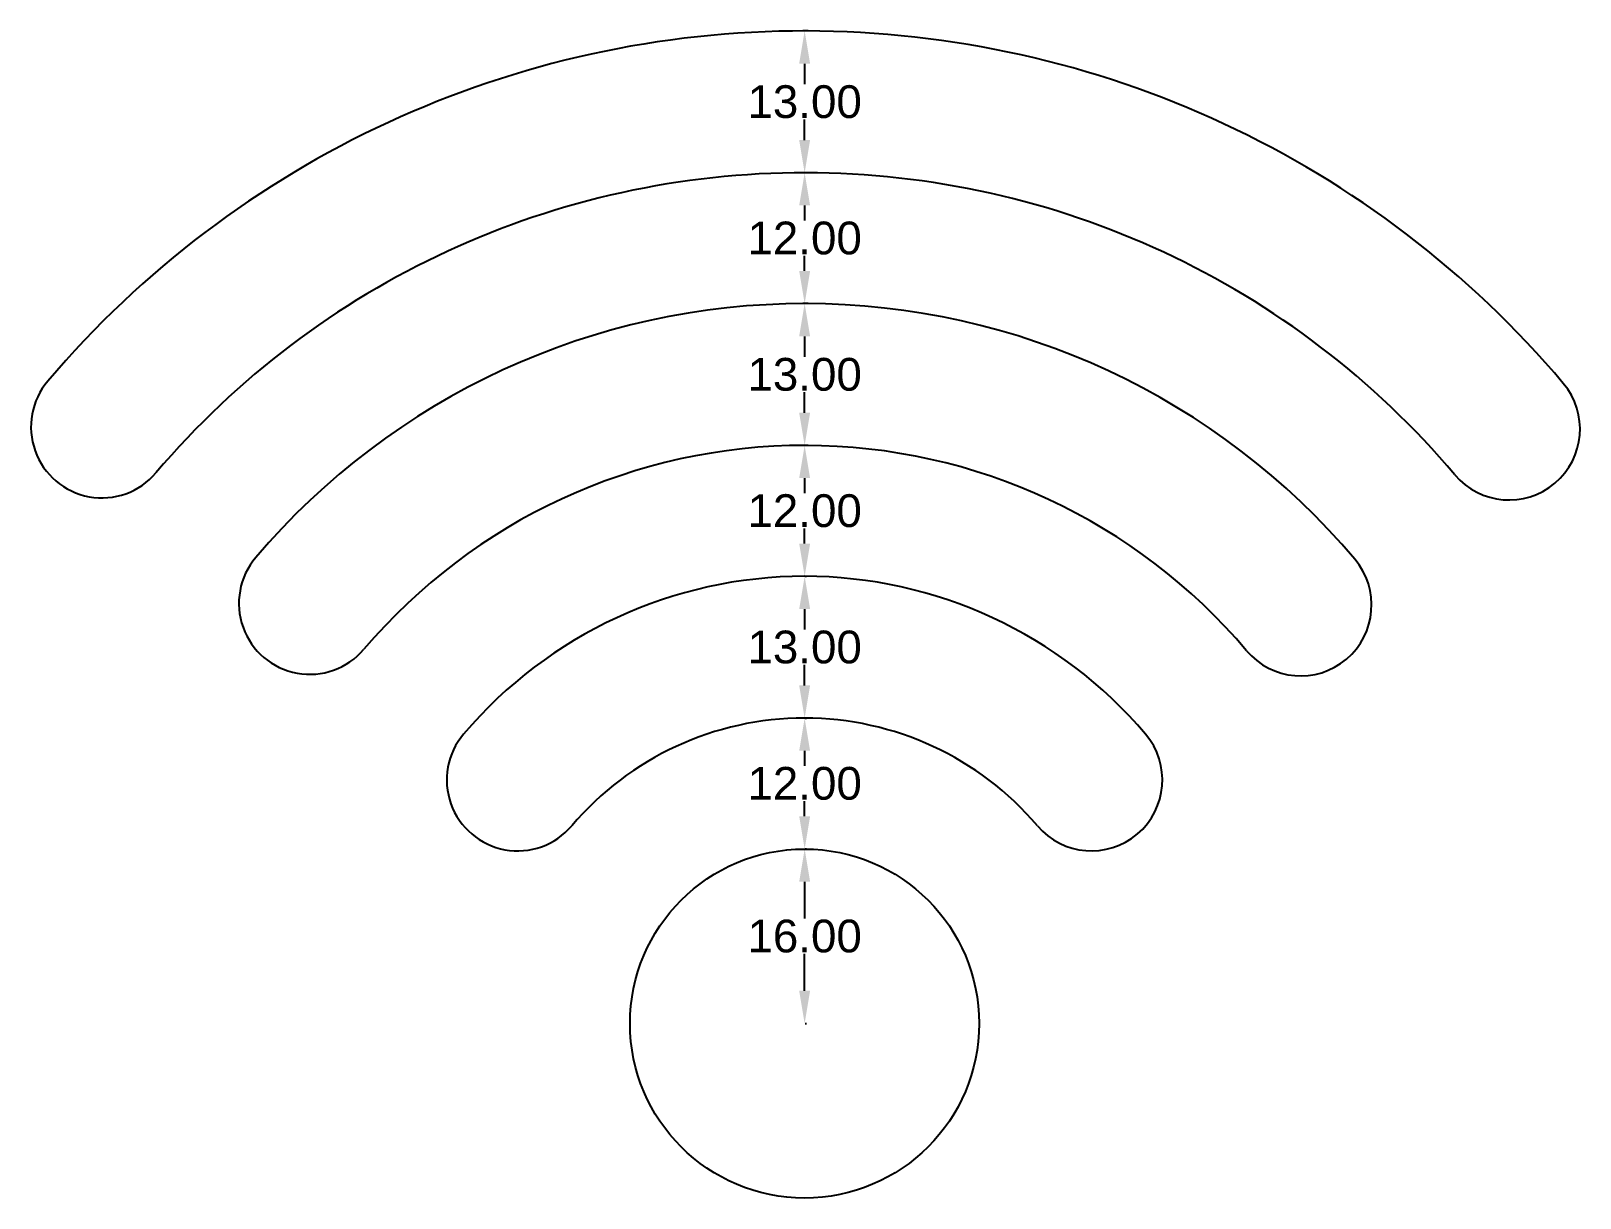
# Model space of a CAD drawing. Header units: inches. Extents: x 1046 to 1188, y 227 to 334.
import ezdxf

# ---------------------------------------------------------------- set-up
doc = ezdxf.new("R2010")
doc.units = ezdxf.units.IN
doc.header["$MEASUREMENT"] = 0
doc.styles.get("Standard").update_dxf_attribs({"font": 'arial.ttf'})
doc.dimstyles.get("Standard").update_dxf_attribs({"dimtxt": 3, "dimasz": 3, "dimexe": 0.18, "dimexo": 0.0625, "dimgap": 0.09, "dimtad": 0, "dimtih": 1, "dimtoh": 1, "dimzin": 0, "dimdsep": 46, "dimtxsty": 'Standard', "dimcen": 0.09, "dimclrd": 2, "dimclre": 2, "dimclrt": 2, "dimadec": 0, "dimazin": 0, "dimtfac": 1, "dimtofl": 0, "dimtmove": 0, "dimatfit": 3, "dimfxl": 1, "dimtfillclr": 2, "dimtolj": 1, "dimtzin": 0, "dimarcsym": 0})

# ---------------------------------------------------------------- blocks, each defined once
blk = doc.blocks.new('*D27')
at = {"color": 2, "lineweight": -2, "transparency": 16777216}
for p, q in [((1117.38, 258.59), (1117.5, 258.59)), ((1117.32, 255.59), (1117.32, 252.21)), ((1117.32, 245.59), (1117.32, 248.97)), ((1117.38, 242.59), (1117.5, 242.59))]:
    blk.add_line(p, q, dxfattribs=at)
at = {"color": 2, "transparency": 16777216}
for points in [[(1116.82, 255.59), (1117.82, 255.59), (1117.32, 258.59)], [(1116.82, 245.59), (1117.82, 245.59), (1117.32, 242.59)]]:
    blk.add_solid(points, dxfattribs=at)
at = {"layer": 'Defpoints', "color": 0, "transparency": 16777216}
for p in [(1117.32, 258.59), (1117.32, 258.59), (1117.32, 242.59)]:
    blk.add_point(p, dxfattribs=at)
at = {"color": 2, "transparency": 16777216, "insert": (1117.32, 250.59), "char_height": 3, "attachment_point": 5}
blk.add_mtext('\\A1;16.00', dxfattribs=at)
blk = doc.blocks.new('*D28')
at = {"color": 2, "lineweight": -2, "transparency": 16777216}
for p, q in [((1117.38, 270.59), (1117.5, 270.59)), ((1117.32, 267.59), (1117.32, 266.21)), ((1117.32, 261.59), (1117.32, 262.97)), ((1117.38, 258.59), (1117.5, 258.59))]:
    blk.add_line(p, q, dxfattribs=at)
at = {"color": 2, "transparency": 16777216}
for points in [[(1116.82, 267.59), (1117.82, 267.59), (1117.32, 270.59)], [(1116.82, 261.59), (1117.82, 261.59), (1117.32, 258.59)]]:
    blk.add_solid(points, dxfattribs=at)
at = {"layer": 'Defpoints', "color": 0, "transparency": 16777216}
for p in [(1117.32, 270.59), (1117.32, 270.59), (1117.32, 258.59)]:
    blk.add_point(p, dxfattribs=at)
at = {"color": 2, "transparency": 16777216, "insert": (1117.32, 264.59), "char_height": 3, "attachment_point": 5}
blk.add_mtext('\\A1;12.00', dxfattribs=at)
blk = doc.blocks.new('*D29')
at = {"color": 2, "lineweight": -2, "transparency": 16777216}
for p, q in [((1117.38, 283.59), (1117.5, 283.59)), ((1117.32, 280.59), (1117.32, 278.71)), ((1117.32, 273.59), (1117.32, 275.47)), ((1117.38, 270.59), (1117.5, 270.59))]:
    blk.add_line(p, q, dxfattribs=at)
at = {"color": 2, "transparency": 16777216}
for points in [[(1116.82, 280.59), (1117.82, 280.59), (1117.32, 283.59)], [(1116.82, 273.59), (1117.82, 273.59), (1117.32, 270.59)]]:
    blk.add_solid(points, dxfattribs=at)
at = {"layer": 'Defpoints', "color": 0, "transparency": 16777216}
for p in [(1117.32, 283.59), (1117.32, 283.59), (1117.32, 270.59)]:
    blk.add_point(p, dxfattribs=at)
at = {"color": 2, "transparency": 16777216, "insert": (1117.32, 277.09), "char_height": 3, "attachment_point": 5}
blk.add_mtext('\\A1;13.00', dxfattribs=at)
blk = doc.blocks.new('*D30')
at = {"color": 2, "lineweight": -2, "transparency": 16777216}
for p, q in [((1117.63, 295.59), (1117.14, 295.59)), ((1117.32, 292.59), (1117.32, 291.21)), ((1117.32, 286.59), (1117.32, 287.97)), ((1117.38, 283.59), (1117.5, 283.59))]:
    blk.add_line(p, q, dxfattribs=at)
at = {"color": 2, "transparency": 16777216}
for points in [[(1116.82, 292.59), (1117.82, 292.59), (1117.32, 295.59)], [(1116.82, 286.59), (1117.82, 286.59), (1117.32, 283.59)]]:
    blk.add_solid(points, dxfattribs=at)
at = {"layer": 'Defpoints', "color": 0, "transparency": 16777216}
for p in [(1117.32, 295.59), (1117.7, 295.59), (1117.32, 283.59)]:
    blk.add_point(p, dxfattribs=at)
at = {"color": 2, "transparency": 16777216, "insert": (1117.32, 289.59), "char_height": 3, "attachment_point": 5}
blk.add_mtext('\\A1;12.00', dxfattribs=at)
blk = doc.blocks.new('*D31')
at = {"color": 2, "lineweight": -2, "transparency": 16777216}
for p, q in [((1117.63, 308.59), (1117.14, 308.59)), ((1117.32, 305.59), (1117.32, 303.71)), ((1117.32, 298.59), (1117.32, 300.47)), ((1117.63, 295.59), (1117.14, 295.59))]:
    blk.add_line(p, q, dxfattribs=at)
at = {"color": 2, "transparency": 16777216}
for points in [[(1116.82, 305.59), (1117.82, 305.59), (1117.32, 308.59)], [(1116.82, 298.59), (1117.82, 298.59), (1117.32, 295.59)]]:
    blk.add_solid(points, dxfattribs=at)
at = {"layer": 'Defpoints', "color": 0, "transparency": 16777216}
for p in [(1117.32, 308.59), (1117.7, 308.59), (1117.7, 295.59)]:
    blk.add_point(p, dxfattribs=at)
at = {"color": 2, "transparency": 16777216, "insert": (1117.32, 302.09), "char_height": 3, "attachment_point": 5}
blk.add_mtext('\\A1;13.00', dxfattribs=at)
blk = doc.blocks.new('*D32')
at = {"color": 2, "lineweight": -2, "transparency": 16777216}
for p, q in [((1117.63, 320.59), (1117.14, 320.59)), ((1117.32, 317.59), (1117.32, 316.21)), ((1117.32, 311.59), (1117.32, 312.97)), ((1117.63, 308.59), (1117.14, 308.59))]:
    blk.add_line(p, q, dxfattribs=at)
at = {"color": 2, "transparency": 16777216}
for points in [[(1116.82, 317.59), (1117.82, 317.59), (1117.32, 320.59)], [(1116.82, 311.59), (1117.82, 311.59), (1117.32, 308.59)]]:
    blk.add_solid(points, dxfattribs=at)
at = {"layer": 'Defpoints', "color": 0, "transparency": 16777216}
for p in [(1117.32, 320.59), (1117.7, 320.59), (1117.7, 308.59)]:
    blk.add_point(p, dxfattribs=at)
at = {"color": 2, "transparency": 16777216, "insert": (1117.32, 314.59), "char_height": 3, "attachment_point": 5}
blk.add_mtext('\\A1;12.00', dxfattribs=at)
blk = doc.blocks.new('*D33')
at = {"color": 2, "lineweight": -2, "transparency": 16777216}
for p, q in [((1117.63, 333.59), (1117.14, 333.59)), ((1117.32, 330.59), (1117.32, 328.71)), ((1117.32, 323.59), (1117.32, 325.47)), ((1117.63, 320.59), (1117.14, 320.59))]:
    blk.add_line(p, q, dxfattribs=at)
at = {"color": 2, "transparency": 16777216}
for points in [[(1116.82, 330.59), (1117.82, 330.59), (1117.32, 333.59)], [(1116.82, 323.59), (1117.82, 323.59), (1117.32, 320.59)]]:
    blk.add_solid(points, dxfattribs=at)
at = {"layer": 'Defpoints', "color": 0, "transparency": 16777216}
for p in [(1117.32, 333.59), (1117.7, 333.59), (1117.7, 320.59)]:
    blk.add_point(p, dxfattribs=at)
at = {"color": 2, "transparency": 16777216, "insert": (1117.32, 327.09), "char_height": 3, "attachment_point": 5}
blk.add_mtext('\\A1;13.00', dxfattribs=at)

msp = doc.modelspace()

# ---------------------------------------------------------------- linework, layer by layer
msp.add_circle((1117.315, 242.589), 16)
for centre, radius, start, end in [((1117.315, 242.589), 91, 40.16389, 139.66152), ((1117.315, 242.589), 78, 40.16389, 139.66152), ((1117.315, 242.589), 66, 40.16389, 139.66152), ((1052.907, 297.286), 6.5, 139.66152, 319.66152), ((1181.89, 297.09), 6.5, 220.16389, 40.16389), ((1117.315, 242.589), 53, 40.16389, 139.66152), ((1071.962, 281.104), 6.5, 139.66152, 319.66152), ((1162.785, 280.965), 6.5, 220.16389, 40.16389), ((1117.315, 242.589), 41, 40.33848, 139.66152), ((1117.315, 242.589), 28, 40.33848, 139.66152), ((1091.018, 264.921), 6.5, 139.66152, 319.66152), ((1143.612, 264.921), 6.5, 220.33848, 40.33848)]:
    msp.add_arc(centre, radius, start, end)

# ---------------------------------------------------------------- dimensions: what is measured, and where the dimension line sits
for base, p1, p2, picture, middle in [((1117.315, 333.588), (1117.695, 320.588), (1117.695, 333.588), '*D33', (1117.315, 327.088)), ((1117.315, 320.588), (1117.695, 308.588), (1117.695, 320.588), '*D32', (1117.315, 314.588)), ((1117.315, 308.588), (1117.695, 295.588), (1117.695, 308.588), '*D31', (1117.315, 302.088)), ((1117.315, 295.588), (1117.315, 283.589), (1117.695, 295.588), '*D30', (1117.315, 289.589)), ((1117.315, 283.589), (1117.315, 270.589), (1117.315, 283.589), '*D29', (1117.315, 277.089)), ((1117.315, 270.589), (1117.315, 258.589), (1117.315, 270.589), '*D28', (1117.315, 264.589))]:
    dim = msp.add_linear_dim(base=base, p1=p1, p2=p2, angle=90, dimstyle='Standard', override={"dimtmove": 1})
    dim.commit()
    dim.dimension.update_dxf_attribs({"geometry": picture, "text_midpoint": middle})
dim = msp.add_linear_dim(base=(1117.315, 258.589), p1=(1117.315, 242.589), p2=(1117.315, 258.589), angle=90, dimstyle='Standard')
dim.commit()
dim.dimension.update_dxf_attribs({"geometry": '*D27', "text_midpoint": (1117.315, 250.589)})

doc.saveas('drawing.dxf')
